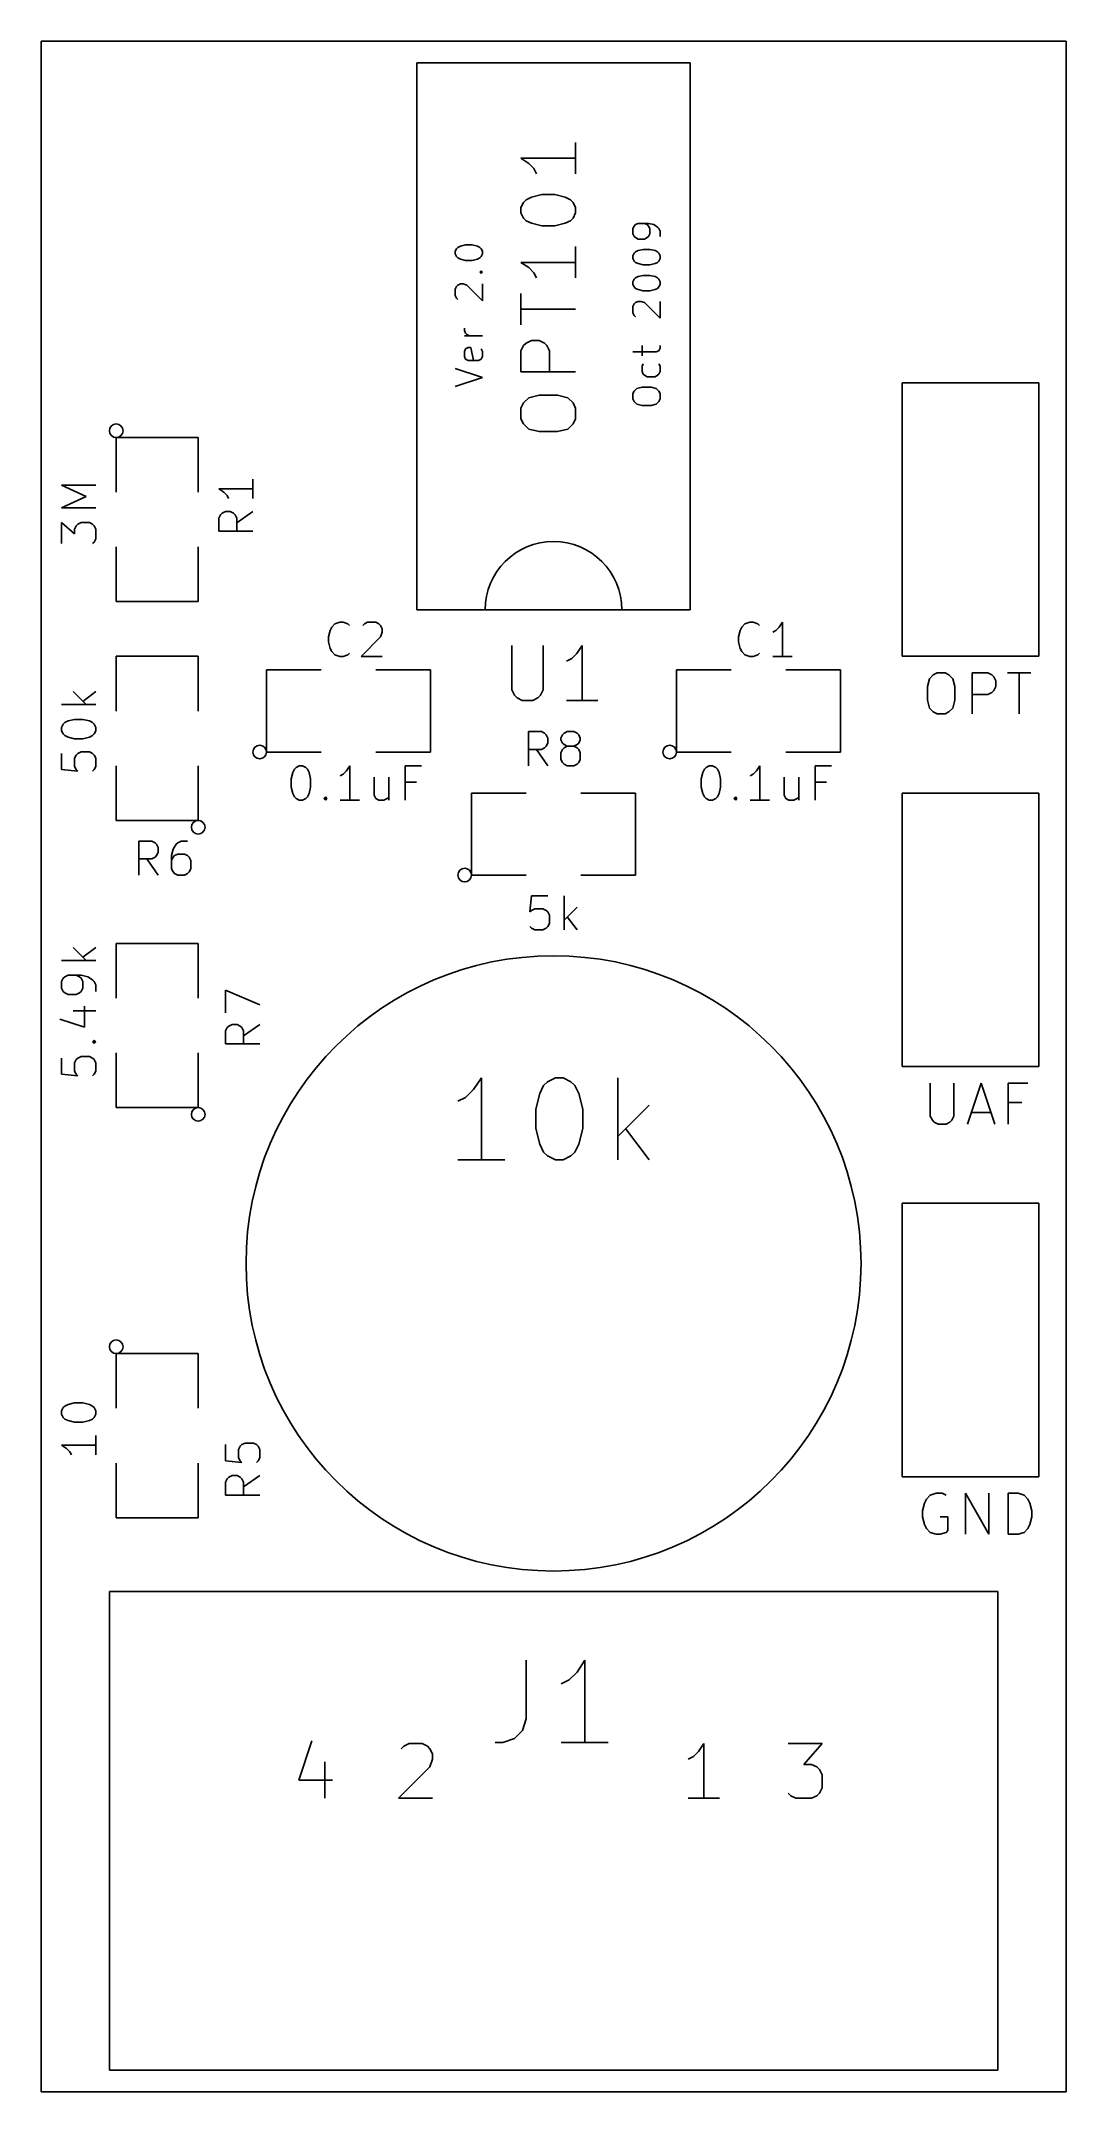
# Model space of a CAD drawing. Header units: inches. Extents: x 0 to 0.75, y 0 to 1.5.
import ezdxf

# ---------------------------------------------------------------- set-up
doc = ezdxf.new("R2010")
doc.units = ezdxf.units.IN
doc.layers.add('BLACK', color=1, linetype='CONTINUOUS')

msp = doc.modelspace()

# ---------------------------------------------------------------- linework, layer by layer
at = {"layer": 'BLACK'}
for p, q in [((0, 1.5), (0, 0)), ((0.75, 1.5), (0, 1.5)), ((0.75, 0), (0.75, 1.5)), ((0.475, 1.484), (0.275, 1.484)), ((0.275, 1.484), (0.275, 1.084)), ((0.475, 1.084), (0.475, 1.484)), ((0.3912, 1.4258), (0.3912, 1.4029)), ((0.3912, 1.4143), (0.3512, 1.4143)), ((0.3512, 1.4143), (0.3569, 1.4105)), ((0.3569, 1.4105), (0.3607, 1.4067)), ((0.3607, 1.4067), (0.3626, 1.4029)), ((0.3512, 1.3782), (0.3531, 1.382)), ((0.3531, 1.382), (0.355, 1.3839)), ((0.355, 1.3839), (0.3588, 1.3858)), ((0.3588, 1.3858), (0.3664, 1.3877)), ((0.3664, 1.3877), (0.376, 1.3877)), ((0.376, 1.3877), (0.3836, 1.3858)), ((0.3836, 1.3858), (0.3874, 1.3839)), ((0.3874, 1.3839), (0.3893, 1.382)), ((0.3893, 1.382), (0.3912, 1.3782)), ((0.3512, 1.3743), (0.3512, 1.3782)), ((0.3531, 1.3705), (0.3512, 1.3743)), ((0.355, 1.3686), (0.3531, 1.3705)), ((0.3588, 1.3667), (0.355, 1.3686)), ((0.3664, 1.3648), (0.3588, 1.3667)), ((0.3836, 1.3667), (0.376, 1.3648)), ((0.3874, 1.3686), (0.3836, 1.3667)), ((0.3893, 1.3705), (0.3874, 1.3686)), ((0.3912, 1.3743), (0.3893, 1.3705)), ((0.3912, 1.3782), (0.3912, 1.3743)), ((0.435, 1.3657), (0.434, 1.3647)), ((0.4369, 1.3666), (0.435, 1.3657)), ((0.4445, 1.3666), (0.4369, 1.3666)), ((0.4436, 1.3657), (0.4417, 1.3666)), ((0.4445, 1.3647), (0.4436, 1.3657)), ((0.4483, 1.3657), (0.4445, 1.3666)), ((0.4512, 1.3638), (0.4483, 1.3657)), ((0.305, 1.349), (0.3069, 1.35)), ((0.3069, 1.35), (0.3107, 1.3509)), ((0.3107, 1.3509), (0.3155, 1.3509)), ((0.3155, 1.3509), (0.3193, 1.35)), ((0.3193, 1.35), (0.3212, 1.349)), ((0.376, 1.3648), (0.3664, 1.3648)), ((0.434, 1.3647), (0.4331, 1.3628)), ((0.4331, 1.3628), (0.4331, 1.359)), ((0.4331, 1.359), (0.434, 1.3571)), ((0.434, 1.3571), (0.435, 1.3562)), ((0.435, 1.3562), (0.4369, 1.3552)), ((0.4369, 1.3552), (0.4417, 1.3552)), ((0.4417, 1.3552), (0.4436, 1.3562)), ((0.4436, 1.3562), (0.4445, 1.3571)), ((0.4455, 1.3628), (0.4445, 1.3647)), ((0.4445, 1.3571), (0.4455, 1.359)), ((0.4455, 1.359), (0.4455, 1.3628)), ((0.4521, 1.3628), (0.4512, 1.3638)), ((0.4531, 1.3609), (0.4521, 1.3628)), ((0.4531, 1.3571), (0.4531, 1.3609)), ((0.3031, 1.3462), (0.304, 1.3481)), ((0.3031, 1.3443), (0.3031, 1.3462)), ((0.304, 1.3424), (0.3031, 1.3443)), ((0.304, 1.3481), (0.305, 1.349)), ((0.305, 1.3414), (0.304, 1.3424)), ((0.3069, 1.3405), (0.305, 1.3414)), ((0.3107, 1.3395), (0.3069, 1.3405)), ((0.3155, 1.3395), (0.3107, 1.3395)), ((0.3193, 1.3405), (0.3155, 1.3395)), ((0.3212, 1.3414), (0.3193, 1.3405)), ((0.3212, 1.349), (0.3221, 1.3481)), ((0.3221, 1.3424), (0.3212, 1.3414)), ((0.3221, 1.3481), (0.3231, 1.3462)), ((0.3231, 1.3443), (0.3221, 1.3424)), ((0.3231, 1.3462), (0.3231, 1.3443)), ((0.3912, 1.3381), (0.3512, 1.3381)), ((0.3512, 1.3381), (0.3569, 1.3343)), ((0.3912, 1.3496), (0.3912, 1.3267)), ((0.4331, 1.3429), (0.434, 1.3448)), ((0.4331, 1.341), (0.4331, 1.3429)), ((0.434, 1.3391), (0.4331, 1.341)), ((0.434, 1.3448), (0.435, 1.3457)), ((0.435, 1.3381), (0.434, 1.3391)), ((0.435, 1.3457), (0.4369, 1.3467)), ((0.4369, 1.3372), (0.435, 1.3381)), ((0.4369, 1.3467), (0.4407, 1.3476)), ((0.4407, 1.3362), (0.4369, 1.3372)), ((0.4407, 1.3476), (0.4455, 1.3476)), ((0.4455, 1.3362), (0.4407, 1.3362)), ((0.4455, 1.3476), (0.4493, 1.3467)), ((0.4493, 1.3372), (0.4455, 1.3362)), ((0.4493, 1.3467), (0.4512, 1.3457)), ((0.4512, 1.3381), (0.4493, 1.3372)), ((0.4512, 1.3457), (0.4521, 1.3448)), ((0.4521, 1.3391), (0.4512, 1.3381)), ((0.4521, 1.3448), (0.4531, 1.3429)), ((0.4531, 1.341), (0.4521, 1.3391)), ((0.4531, 1.3429), (0.4531, 1.341)), ((0.3031, 1.3186), (0.304, 1.3205)), ((0.304, 1.3205), (0.305, 1.3215)), ((0.305, 1.3215), (0.3069, 1.3224)), ((0.3069, 1.3224), (0.3088, 1.3224)), ((0.3088, 1.3224), (0.3117, 1.3215)), ((0.3117, 1.3215), (0.3231, 1.3101)), ((0.3212, 1.331), (0.3221, 1.3319)), ((0.3221, 1.33), (0.3212, 1.331)), ((0.3212, 1.331), (0.3231, 1.331)), ((0.3221, 1.3319), (0.3231, 1.331)), ((0.3231, 1.331), (0.3221, 1.33)), ((0.3231, 1.3101), (0.3231, 1.3224)), ((0.3569, 1.3343), (0.3607, 1.3305)), ((0.3607, 1.3305), (0.3626, 1.3267)), ((0.4331, 1.3239), (0.434, 1.3258)), ((0.4331, 1.322), (0.4331, 1.3239)), ((0.434, 1.3201), (0.4331, 1.322)), ((0.434, 1.3258), (0.435, 1.3267)), ((0.435, 1.3191), (0.434, 1.3201)), ((0.435, 1.3267), (0.4369, 1.3277)), ((0.4369, 1.3277), (0.4407, 1.3286)), ((0.4407, 1.3286), (0.4455, 1.3286)), ((0.4455, 1.3286), (0.4493, 1.3277)), ((0.4493, 1.3277), (0.4512, 1.3267)), ((0.4512, 1.3267), (0.4521, 1.3258)), ((0.4521, 1.3201), (0.4512, 1.3191)), ((0.4521, 1.3258), (0.4531, 1.3239)), ((0.4531, 1.322), (0.4521, 1.3201)), ((0.4531, 1.3239), (0.4531, 1.322)), ((0.3031, 1.3139), (0.3031, 1.3186)), ((0.304, 1.312), (0.3031, 1.3139)), ((0.305, 1.311), (0.304, 1.312)), ((0.3512, 1.2924), (0.3512, 1.3153)), ((0.4331, 1.3058), (0.434, 1.3077)), ((0.4331, 1.3011), (0.4331, 1.3058)), ((0.434, 1.3077), (0.435, 1.3087)), ((0.4369, 1.3182), (0.435, 1.3191)), ((0.435, 1.3087), (0.4369, 1.3096)), ((0.4407, 1.3172), (0.4369, 1.3182)), ((0.4369, 1.3096), (0.4388, 1.3096)), ((0.4388, 1.3096), (0.4417, 1.3087)), ((0.4455, 1.3172), (0.4407, 1.3172)), ((0.4417, 1.3087), (0.4531, 1.2973)), ((0.4493, 1.3182), (0.4455, 1.3172)), ((0.4512, 1.3191), (0.4493, 1.3182)), ((0.4531, 1.2973), (0.4531, 1.3096)), ((0.3098, 1.2882), (0.3098, 1.2901)), ((0.3912, 1.3038), (0.3512, 1.3038)), ((0.434, 1.2992), (0.4331, 1.3011)), ((0.435, 1.2982), (0.434, 1.2992)), ((0.3107, 1.2863), (0.3098, 1.2882)), ((0.3231, 1.2844), (0.3098, 1.2844)), ((0.3117, 1.2853), (0.3107, 1.2863)), ((0.3107, 1.2749), (0.3126, 1.2758)), ((0.3136, 1.2844), (0.3117, 1.2853)), ((0.3126, 1.2758), (0.3145, 1.2758)), ((0.3145, 1.2758), (0.3164, 1.2663)), ((0.3512, 1.2734), (0.3531, 1.2772)), ((0.3531, 1.2772), (0.355, 1.2791)), ((0.355, 1.2791), (0.3588, 1.281)), ((0.3588, 1.281), (0.3645, 1.281)), ((0.3645, 1.281), (0.3683, 1.2791)), ((0.3683, 1.2791), (0.3702, 1.2772)), ((0.3702, 1.2772), (0.3721, 1.2734)), ((0.4398, 1.2697), (0.4398, 1.2773)), ((0.4521, 1.2735), (0.4531, 1.2754)), ((0.4531, 1.2754), (0.4531, 1.2773)), ((0.3231, 1.254), (0.3031, 1.2606)), ((0.3098, 1.273), (0.3107, 1.2749)), ((0.3098, 1.2692), (0.3098, 1.273)), ((0.3107, 1.2673), (0.3098, 1.2692)), ((0.3126, 1.2663), (0.3107, 1.2673)), ((0.3202, 1.2663), (0.3126, 1.2663)), ((0.3221, 1.2673), (0.3202, 1.2663)), ((0.3221, 1.2749), (0.3231, 1.273)), ((0.3231, 1.2692), (0.3221, 1.2673)), ((0.3231, 1.273), (0.3231, 1.2692)), ((0.3512, 1.2581), (0.3512, 1.2734)), ((0.3721, 1.2734), (0.3721, 1.2581)), ((0.4331, 1.2726), (0.4502, 1.2726)), ((0.4398, 1.2621), (0.4407, 1.264)), ((0.4398, 1.2583), (0.4398, 1.2621)), ((0.4502, 1.2726), (0.4521, 1.2735)), ((0.4521, 1.264), (0.4531, 1.2621)), ((0.4531, 1.2621), (0.4531, 1.2583)), ((0.3031, 1.2473), (0.3231, 1.254)), ((0.3912, 1.2581), (0.3512, 1.2581)), ((0.434, 1.244), (0.436, 1.2459)), ((0.436, 1.2459), (0.4398, 1.2468)), ((0.4407, 1.2564), (0.4398, 1.2583)), ((0.4398, 1.2468), (0.4464, 1.2468)), ((0.4417, 1.2555), (0.4407, 1.2564)), ((0.4436, 1.2545), (0.4417, 1.2555)), ((0.4493, 1.2545), (0.4436, 1.2545)), ((0.4464, 1.2468), (0.4502, 1.2459)), ((0.4512, 1.2555), (0.4493, 1.2545)), ((0.4502, 1.2459), (0.4521, 1.244)), ((0.4521, 1.2564), (0.4512, 1.2555)), ((0.4531, 1.2583), (0.4521, 1.2564)), ((0.63, 1.05), (0.63, 1.25)), ((0.63, 1.25), (0.73, 1.25)), ((0.73, 1.25), (0.73, 1.05)), ((0.3512, 1.2315), (0.3531, 1.2353)), ((0.3512, 1.2238), (0.3512, 1.2315)), ((0.3531, 1.2353), (0.3569, 1.2391)), ((0.3569, 1.2391), (0.3645, 1.241)), ((0.3645, 1.241), (0.3779, 1.241)), ((0.3779, 1.241), (0.3855, 1.2391)), ((0.3855, 1.2391), (0.3893, 1.2353)), ((0.3893, 1.2353), (0.3912, 1.2315)), ((0.3912, 1.2315), (0.3912, 1.2238)), ((0.4331, 1.2421), (0.434, 1.244)), ((0.4331, 1.2383), (0.4331, 1.2421)), ((0.434, 1.2364), (0.4331, 1.2383)), ((0.436, 1.2345), (0.434, 1.2364)), ((0.4398, 1.2335), (0.436, 1.2345)), ((0.4464, 1.2335), (0.4398, 1.2335)), ((0.4502, 1.2345), (0.4464, 1.2335)), ((0.4521, 1.2364), (0.4502, 1.2345)), ((0.4521, 1.244), (0.4531, 1.2421)), ((0.4531, 1.2383), (0.4521, 1.2364)), ((0.4531, 1.2421), (0.4531, 1.2383)), ((0.3531, 1.22), (0.3512, 1.2238)), ((0.3569, 1.2162), (0.3531, 1.22)), ((0.3645, 1.2143), (0.3569, 1.2162)), ((0.3855, 1.2162), (0.3779, 1.2143)), ((0.3893, 1.22), (0.3855, 1.2162)), ((0.3912, 1.2238), (0.3893, 1.22)), ((0.055, 1.17), (0.055, 1.21)), ((0.055, 1.21), (0.115, 1.21)), ((0.115, 1.21), (0.115, 1.17)), ((0.3779, 1.2143), (0.3645, 1.2143)), ((0.033, 1.1669), (0.0151, 1.1752)), ((0.0151, 1.1752), (0.0401, 1.1752)), ((0.1551, 1.1725), (0.1301, 1.1725)), ((0.1301, 1.1725), (0.1337, 1.1701)), ((0.1337, 1.1701), (0.1361, 1.1677)), ((0.1551, 1.1796), (0.1551, 1.1654)), ((0.0151, 1.1586), (0.033, 1.1669)), ((0.0401, 1.1586), (0.0151, 1.1586)), ((0.1325, 1.1546), (0.1349, 1.1558)), ((0.1349, 1.1558), (0.1385, 1.1558)), ((0.1361, 1.1677), (0.1373, 1.1654)), ((0.1385, 1.1558), (0.1408, 1.1546)), ((0.1551, 1.1558), (0.1432, 1.1475)), ((0.0151, 1.1324), (0.0151, 1.1478)), ((0.0151, 1.1478), (0.0246, 1.1395)), ((0.0246, 1.1431), (0.0258, 1.1455)), ((0.0246, 1.1395), (0.0246, 1.1431)), ((0.0258, 1.1455), (0.027, 1.1467)), ((0.027, 1.1467), (0.0294, 1.1478)), ((0.0294, 1.1478), (0.0354, 1.1478)), ((0.0354, 1.1478), (0.0377, 1.1467)), ((0.0377, 1.1467), (0.0389, 1.1455)), ((0.0389, 1.1455), (0.0401, 1.1431)), ((0.0401, 1.1431), (0.0401, 1.1359)), ((0.1301, 1.1511), (0.1313, 1.1535)), ((0.1301, 1.1416), (0.1301, 1.1511)), ((0.1551, 1.1416), (0.1301, 1.1416)), ((0.1313, 1.1535), (0.1325, 1.1546)), ((0.1408, 1.1546), (0.142, 1.1535)), ((0.142, 1.1535), (0.1432, 1.1511)), ((0.1432, 1.1511), (0.1432, 1.1416)), ((0.0389, 1.1336), (0.0377, 1.1324)), ((0.0401, 1.1359), (0.0389, 1.1336)), ((0.055, 1.09), (0.055, 1.13)), ((0.115, 1.13), (0.115, 1.09)), ((0.115, 1.09), (0.055, 1.09)), ((0.275, 1.084), (0.475, 1.084)), ((0.2104, 1.0642), (0.2116, 1.0689)), ((0.2116, 1.0689), (0.2127, 1.0713)), ((0.2127, 1.0713), (0.2151, 1.0737)), ((0.2151, 1.0737), (0.2187, 1.0749)), ((0.2187, 1.0749), (0.2211, 1.0749)), ((0.2211, 1.0749), (0.2246, 1.0737)), ((0.2246, 1.0737), (0.2258, 1.0725)), ((0.2354, 1.0725), (0.2366, 1.0737)), ((0.2366, 1.0737), (0.2389, 1.0749)), ((0.2389, 1.0749), (0.2449, 1.0749)), ((0.2449, 1.0749), (0.2473, 1.0737)), ((0.2473, 1.0737), (0.2485, 1.0725)), ((0.2485, 1.0725), (0.2496, 1.0701)), ((0.2496, 1.0677), (0.2485, 1.0642)), ((0.2496, 1.0701), (0.2496, 1.0677)), ((0.5104, 1.0642), (0.5116, 1.0689)), ((0.5116, 1.0689), (0.5127, 1.0713)), ((0.5127, 1.0713), (0.5151, 1.0737)), ((0.5151, 1.0737), (0.5187, 1.0749)), ((0.5187, 1.0749), (0.5211, 1.0749)), ((0.5211, 1.0749), (0.5246, 1.0737)), ((0.5246, 1.0737), (0.5258, 1.0725)), ((0.5377, 1.0689), (0.5354, 1.0677)), ((0.5401, 1.0713), (0.5377, 1.0689)), ((0.5425, 1.0749), (0.5401, 1.0713)), ((0.5425, 1.0499), (0.5425, 1.0749)), ((0.055, 1.01), (0.055, 1.05)), ((0.055, 1.05), (0.115, 1.05)), ((0.115, 1.05), (0.115, 1.01)), ((0.2104, 1.0606), (0.2104, 1.0642)), ((0.2116, 1.0558), (0.2104, 1.0606)), ((0.2127, 1.0535), (0.2116, 1.0558)), ((0.2151, 1.0511), (0.2127, 1.0535)), ((0.2187, 1.0499), (0.2151, 1.0511)), ((0.2246, 1.0511), (0.2211, 1.0499)), ((0.2258, 1.0523), (0.2246, 1.0511)), ((0.2485, 1.0642), (0.2342, 1.0499)), ((0.3445, 1.0578), (0.3445, 1.0254)), ((0.3674, 1.0254), (0.3674, 1.0578)), ((0.3921, 1.0521), (0.3883, 1.0483)), ((0.3959, 1.0578), (0.3921, 1.0521)), ((0.3959, 1.0178), (0.3959, 1.0578)), ((0.5104, 1.0606), (0.5104, 1.0642)), ((0.5116, 1.0558), (0.5104, 1.0606)), ((0.5127, 1.0535), (0.5116, 1.0558)), ((0.5151, 1.0511), (0.5127, 1.0535)), ((0.5187, 1.0499), (0.5151, 1.0511)), ((0.5246, 1.0511), (0.5211, 1.0499)), ((0.5258, 1.0523), (0.5246, 1.0511)), ((0.73, 1.05), (0.63, 1.05)), ((0.165, 0.98), (0.165, 1.04)), ((0.165, 1.04), (0.205, 1.04)), ((0.2211, 1.0499), (0.2187, 1.0499)), ((0.2342, 1.0499), (0.2496, 1.0499)), ((0.245, 1.04), (0.285, 1.04)), ((0.285, 1.04), (0.285, 0.98)), ((0.3883, 1.0483), (0.3845, 1.0464)), ((0.465, 0.98), (0.465, 1.04)), ((0.465, 1.04), (0.505, 1.04)), ((0.5211, 1.0499), (0.5187, 1.0499)), ((0.5496, 1.0499), (0.5354, 1.0499)), ((0.545, 1.04), (0.585, 1.04)), ((0.585, 1.04), (0.585, 0.98)), ((0.65, 1.0336), (0.6529, 1.0364)), ((0.6529, 1.0364), (0.6558, 1.0379)), ((0.6558, 1.0379), (0.6615, 1.0379)), ((0.6615, 1.0379), (0.6643, 1.0364)), ((0.6643, 1.0364), (0.6672, 1.0336)), ((0.6814, 1.0079), (0.6814, 1.0379)), ((0.6814, 1.0379), (0.6929, 1.0379)), ((0.6929, 1.0379), (0.6957, 1.0364)), ((0.6957, 1.0364), (0.6972, 1.035)), ((0.6972, 1.035), (0.6986, 1.0321)), ((0.7072, 1.0379), (0.7243, 1.0379)), ((0.7157, 1.0079), (0.7157, 1.0379)), ((0.0235, 1.0242), (0.033, 1.0147)), ((0.0306, 1.017), (0.0401, 1.0242)), ((0.3445, 1.0254), (0.3464, 1.0216)), ((0.3464, 1.0216), (0.3483, 1.0197)), ((0.3636, 1.0197), (0.3655, 1.0216)), ((0.3655, 1.0216), (0.3674, 1.0254)), ((0.6486, 1.0279), (0.65, 1.0336)), ((0.6486, 1.0179), (0.6486, 1.0279)), ((0.6672, 1.0336), (0.6686, 1.0279)), ((0.6686, 1.0279), (0.6686, 1.0179)), ((0.6929, 1.0221), (0.6814, 1.0221)), ((0.6957, 1.0236), (0.6929, 1.0221)), ((0.6972, 1.025), (0.6957, 1.0236)), ((0.6986, 1.0279), (0.6972, 1.025)), ((0.6986, 1.0321), (0.6986, 1.0279)), ((0.0401, 1.0147), (0.0151, 1.0147)), ((0.3483, 1.0197), (0.3521, 1.0178)), ((0.3521, 1.0178), (0.3598, 1.0178)), ((0.3598, 1.0178), (0.3636, 1.0197)), ((0.4074, 1.0178), (0.3845, 1.0178)), ((0.65, 1.0121), (0.6486, 1.0179)), ((0.6529, 1.0093), (0.65, 1.0121)), ((0.6558, 1.0079), (0.6529, 1.0093)), ((0.6615, 1.0079), (0.6558, 1.0079)), ((0.6643, 1.0093), (0.6615, 1.0079)), ((0.6672, 1.0121), (0.6643, 1.0093)), ((0.6686, 1.0179), (0.6672, 1.0121)), ((0.0151, 0.998), (0.0163, 1.0004)), ((0.0151, 0.9956), (0.0151, 0.998)), ((0.0163, 0.9932), (0.0151, 0.9956)), ((0.0163, 1.0004), (0.0175, 1.0016)), ((0.0175, 0.992), (0.0163, 0.9932)), ((0.0175, 1.0016), (0.0199, 1.0028)), ((0.0199, 0.9909), (0.0175, 0.992)), ((0.0199, 1.0028), (0.0246, 1.0039)), ((0.0246, 0.9897), (0.0199, 0.9909)), ((0.0246, 1.0039), (0.0306, 1.0039)), ((0.0306, 1.0039), (0.0354, 1.0028)), ((0.0354, 0.9909), (0.0306, 0.9897)), ((0.0354, 1.0028), (0.0377, 1.0016)), ((0.0377, 0.992), (0.0354, 0.9909)), ((0.0377, 1.0016), (0.0389, 1.0004)), ((0.0389, 0.9932), (0.0377, 0.992)), ((0.0389, 1.0004), (0.0401, 0.998)), ((0.0401, 0.9956), (0.0389, 0.9932)), ((0.0401, 0.998), (0.0401, 0.9956)), ((0.3566, 0.9699), (0.3566, 0.9949)), ((0.3566, 0.9949), (0.3661, 0.9949)), ((0.3661, 0.9949), (0.3685, 0.9937)), ((0.3685, 0.9937), (0.3696, 0.9925)), ((0.3696, 0.9925), (0.3708, 0.9901)), ((0.3708, 0.9901), (0.3708, 0.9865)), ((0.3804, 0.9901), (0.3816, 0.9925)), ((0.3804, 0.9889), (0.3804, 0.9901)), ((0.3816, 0.9925), (0.3827, 0.9937)), ((0.3827, 0.9937), (0.3851, 0.9949)), ((0.3851, 0.9949), (0.3899, 0.9949)), ((0.3899, 0.9949), (0.3923, 0.9937)), ((0.3923, 0.9937), (0.3935, 0.9925)), ((0.3935, 0.9925), (0.3946, 0.9901)), ((0.3946, 0.9901), (0.3946, 0.9889)), ((0.0151, 0.979), (0.0151, 0.9671)), ((0.0306, 0.9897), (0.0246, 0.9897)), ((0.0246, 0.9754), (0.0258, 0.9778)), ((0.0246, 0.9694), (0.0246, 0.9754)), ((0.0258, 0.9778), (0.027, 0.979)), ((0.027, 0.979), (0.0294, 0.9801)), ((0.0294, 0.9801), (0.0354, 0.9801)), ((0.0354, 0.9801), (0.0377, 0.979)), ((0.0377, 0.979), (0.0389, 0.9778)), ((0.0389, 0.9778), (0.0401, 0.9754)), ((0.0401, 0.9754), (0.0401, 0.9694)), ((0.205, 0.98), (0.165, 0.98)), ((0.285, 0.98), (0.245, 0.98)), ((0.3661, 0.9818), (0.3566, 0.9818)), ((0.3708, 0.9699), (0.3625, 0.9818)), ((0.3685, 0.983), (0.3661, 0.9818)), ((0.3696, 0.9842), (0.3685, 0.983)), ((0.3708, 0.9865), (0.3696, 0.9842)), ((0.3816, 0.9865), (0.3804, 0.9889)), ((0.3816, 0.9818), (0.3804, 0.9794)), ((0.3804, 0.9794), (0.3804, 0.9746)), ((0.3827, 0.9854), (0.3816, 0.9865)), ((0.3827, 0.983), (0.3816, 0.9818)), ((0.3851, 0.9842), (0.3827, 0.9854)), ((0.3851, 0.9842), (0.3827, 0.983)), ((0.3899, 0.9842), (0.3851, 0.9842)), ((0.3923, 0.9854), (0.3899, 0.9842)), ((0.3923, 0.983), (0.3899, 0.9842)), ((0.3935, 0.9865), (0.3923, 0.9854)), ((0.3935, 0.9818), (0.3923, 0.983)), ((0.3946, 0.9889), (0.3935, 0.9865)), ((0.3946, 0.9794), (0.3935, 0.9818)), ((0.3946, 0.9746), (0.3946, 0.9794)), ((0.505, 0.98), (0.465, 0.98)), ((0.585, 0.98), (0.545, 0.98)), ((0.0151, 0.9671), (0.027, 0.9659)), ((0.0258, 0.9671), (0.0246, 0.9694)), ((0.027, 0.9659), (0.0258, 0.9671)), ((0.0389, 0.9671), (0.0377, 0.9659)), ((0.0401, 0.9694), (0.0389, 0.9671)), ((0.055, 0.93), (0.055, 0.97)), ((0.115, 0.97), (0.115, 0.93)), ((0.1831, 0.9604), (0.1843, 0.9651)), ((0.1831, 0.9544), (0.1831, 0.9604)), ((0.1843, 0.9651), (0.1854, 0.9675)), ((0.1854, 0.9675), (0.1866, 0.9687)), ((0.1866, 0.9687), (0.189, 0.9699)), ((0.189, 0.9699), (0.1914, 0.9699)), ((0.1914, 0.9699), (0.1938, 0.9687)), ((0.1938, 0.9687), (0.195, 0.9675)), ((0.195, 0.9675), (0.1962, 0.9651)), ((0.1962, 0.9651), (0.1973, 0.9604)), ((0.1973, 0.9604), (0.1973, 0.9544)), ((0.2211, 0.9639), (0.2188, 0.9627)), ((0.2235, 0.9663), (0.2211, 0.9639)), ((0.2259, 0.9699), (0.2235, 0.9663)), ((0.2259, 0.9449), (0.2259, 0.9699)), ((0.2438, 0.9615), (0.2438, 0.9485)), ((0.2545, 0.9615), (0.2545, 0.9449)), ((0.2664, 0.9449), (0.2664, 0.9699)), ((0.2664, 0.9699), (0.2783, 0.9699)), ((0.3804, 0.9746), (0.3816, 0.9723)), ((0.3816, 0.9723), (0.3827, 0.9711)), ((0.3827, 0.9711), (0.3851, 0.9699)), ((0.3851, 0.9699), (0.3899, 0.9699)), ((0.3899, 0.9699), (0.3923, 0.9711)), ((0.3923, 0.9711), (0.3935, 0.9723)), ((0.3935, 0.9723), (0.3946, 0.9746)), ((0.4831, 0.9604), (0.4843, 0.9651)), ((0.4831, 0.9544), (0.4831, 0.9604)), ((0.4843, 0.9651), (0.4854, 0.9675)), ((0.4854, 0.9675), (0.4866, 0.9687)), ((0.4866, 0.9687), (0.489, 0.9699)), ((0.489, 0.9699), (0.4914, 0.9699)), ((0.4914, 0.9699), (0.4938, 0.9687)), ((0.4938, 0.9687), (0.495, 0.9675)), ((0.495, 0.9675), (0.4962, 0.9651)), ((0.4962, 0.9651), (0.4973, 0.9604)), ((0.4973, 0.9604), (0.4973, 0.9544)), ((0.5211, 0.9639), (0.5188, 0.9627)), ((0.5235, 0.9663), (0.5211, 0.9639)), ((0.5259, 0.9699), (0.5235, 0.9663)), ((0.5259, 0.9449), (0.5259, 0.9699)), ((0.5438, 0.9615), (0.5438, 0.9485)), ((0.5545, 0.9615), (0.5545, 0.9449)), ((0.5664, 0.9449), (0.5664, 0.9699)), ((0.5664, 0.9699), (0.5783, 0.9699)), ((0.1843, 0.9496), (0.1831, 0.9544)), ((0.1854, 0.9473), (0.1843, 0.9496)), ((0.1866, 0.9461), (0.1854, 0.9473)), ((0.189, 0.9449), (0.1866, 0.9461)), ((0.1938, 0.9461), (0.1914, 0.9449)), ((0.195, 0.9473), (0.1938, 0.9461)), ((0.1962, 0.9496), (0.195, 0.9473)), ((0.1973, 0.9544), (0.1962, 0.9496)), ((0.2069, 0.9461), (0.2081, 0.9473)), ((0.2081, 0.9449), (0.2069, 0.9461)), ((0.2081, 0.9473), (0.2092, 0.9461)), ((0.2081, 0.9473), (0.2081, 0.9449)), ((0.2092, 0.9461), (0.2081, 0.9449)), ((0.2438, 0.9485), (0.2449, 0.9461)), ((0.2449, 0.9461), (0.2473, 0.9449)), ((0.2509, 0.9449), (0.2533, 0.9461)), ((0.2533, 0.9461), (0.2545, 0.9473)), ((0.2747, 0.958), (0.2664, 0.958)), ((0.315, 0.89), (0.315, 0.95)), ((0.315, 0.95), (0.355, 0.95)), ((0.395, 0.95), (0.435, 0.95)), ((0.435, 0.95), (0.435, 0.89)), ((0.4843, 0.9496), (0.4831, 0.9544)), ((0.4854, 0.9473), (0.4843, 0.9496)), ((0.4866, 0.9461), (0.4854, 0.9473)), ((0.489, 0.9449), (0.4866, 0.9461)), ((0.4938, 0.9461), (0.4914, 0.9449)), ((0.495, 0.9473), (0.4938, 0.9461)), ((0.4962, 0.9496), (0.495, 0.9473)), ((0.4973, 0.9544), (0.4962, 0.9496)), ((0.5069, 0.9461), (0.5081, 0.9473)), ((0.5081, 0.9449), (0.5069, 0.9461)), ((0.5081, 0.9473), (0.5092, 0.9461)), ((0.5081, 0.9473), (0.5081, 0.9449)), ((0.5092, 0.9461), (0.5081, 0.9449)), ((0.5438, 0.9485), (0.5449, 0.9461)), ((0.5449, 0.9461), (0.5473, 0.9449)), ((0.5509, 0.9449), (0.5533, 0.9461)), ((0.5533, 0.9461), (0.5545, 0.9473)), ((0.5747, 0.958), (0.5664, 0.958)), ((0.63, 0.75), (0.63, 0.95)), ((0.63, 0.95), (0.73, 0.95)), ((0.73, 0.95), (0.73, 0.75)), ((0.115, 0.93), (0.055, 0.93)), ((0.1914, 0.9449), (0.189, 0.9449)), ((0.233, 0.9449), (0.2188, 0.9449)), ((0.2473, 0.9449), (0.2509, 0.9449)), ((0.4914, 0.9449), (0.489, 0.9449)), ((0.533, 0.9449), (0.5188, 0.9449)), ((0.5473, 0.9449), (0.5509, 0.9449)), ((0.0716, 0.8899), (0.0716, 0.9149)), ((0.0716, 0.9149), (0.0811, 0.9149)), ((0.0811, 0.9018), (0.0716, 0.9018)), ((0.0858, 0.8899), (0.0775, 0.9018)), ((0.0811, 0.9149), (0.0835, 0.9137)), ((0.0835, 0.903), (0.0811, 0.9018)), ((0.0835, 0.9137), (0.0846, 0.9125)), ((0.0846, 0.9042), (0.0835, 0.903)), ((0.0846, 0.9125), (0.0858, 0.9101)), ((0.0858, 0.9065), (0.0846, 0.9042)), ((0.0858, 0.9101), (0.0858, 0.9065)), ((0.0966, 0.9089), (0.0954, 0.9042)), ((0.0954, 0.9042), (0.0954, 0.8946)), ((0.0966, 0.903), (0.0954, 0.9006)), ((0.0989, 0.9125), (0.0966, 0.9089)), ((0.0977, 0.9042), (0.0966, 0.903)), ((0.1001, 0.9054), (0.0977, 0.9042)), ((0.1001, 0.9137), (0.0989, 0.9125)), ((0.1025, 0.9149), (0.1001, 0.9137)), ((0.1049, 0.9054), (0.1001, 0.9054)), ((0.1073, 0.9149), (0.1025, 0.9149)), ((0.1073, 0.9042), (0.1049, 0.9054)), ((0.1085, 0.903), (0.1073, 0.9042)), ((0.1096, 0.9006), (0.1085, 0.903)), ((0.1096, 0.8946), (0.1096, 0.9006)), ((0.0954, 0.8946), (0.0966, 0.8923)), ((0.0966, 0.8923), (0.0977, 0.8911)), ((0.0977, 0.8911), (0.1001, 0.8899)), ((0.1001, 0.8899), (0.1049, 0.8899)), ((0.1049, 0.8899), (0.1073, 0.8911)), ((0.1073, 0.8911), (0.1085, 0.8923)), ((0.1085, 0.8923), (0.1096, 0.8946)), ((0.355, 0.89), (0.315, 0.89)), ((0.435, 0.89), (0.395, 0.89)), ((0.359, 0.8749), (0.3578, 0.863)), ((0.3709, 0.8749), (0.359, 0.8749)), ((0.3828, 0.8499), (0.3828, 0.8749)), ((0.3578, 0.863), (0.359, 0.8642)), ((0.359, 0.8642), (0.3613, 0.8654)), ((0.3613, 0.8654), (0.3673, 0.8654)), ((0.3673, 0.8654), (0.3697, 0.8642)), ((0.3697, 0.8642), (0.3709, 0.863)), ((0.3709, 0.863), (0.372, 0.8606)), ((0.372, 0.8606), (0.372, 0.8546)), ((0.3923, 0.8665), (0.3828, 0.857)), ((0.3851, 0.8594), (0.3923, 0.8499)), ((0.055, 0.8), (0.055, 0.84)), ((0.055, 0.84), (0.115, 0.84)), ((0.115, 0.84), (0.115, 0.8)), ((0.359, 0.8511), (0.3578, 0.8523)), ((0.3613, 0.8499), (0.359, 0.8511)), ((0.3673, 0.8499), (0.3613, 0.8499)), ((0.3697, 0.8511), (0.3673, 0.8499)), ((0.3709, 0.8523), (0.3697, 0.8511)), ((0.372, 0.8546), (0.3709, 0.8523)), ((0.0401, 0.8276), (0.0151, 0.8276)), ((0.0235, 0.8371), (0.033, 0.8276)), ((0.0306, 0.8299), (0.0401, 0.8371)), ((0.0163, 0.8145), (0.0151, 0.8121)), ((0.0151, 0.8121), (0.0151, 0.8073)), ((0.0175, 0.8157), (0.0163, 0.8145)), ((0.0199, 0.8168), (0.0175, 0.8157)), ((0.0294, 0.8168), (0.0199, 0.8168)), ((0.0282, 0.8157), (0.0258, 0.8168)), ((0.0294, 0.8145), (0.0282, 0.8157)), ((0.0342, 0.8157), (0.0294, 0.8168)), ((0.0306, 0.8121), (0.0294, 0.8145)), ((0.0306, 0.8073), (0.0306, 0.8121)), ((0.0377, 0.8133), (0.0342, 0.8157)), ((0.0389, 0.8121), (0.0377, 0.8133)), ((0.0401, 0.8097), (0.0389, 0.8121)), ((0.0151, 0.8073), (0.0163, 0.8049)), ((0.0163, 0.8049), (0.0175, 0.8038)), ((0.0175, 0.8038), (0.0199, 0.8026)), ((0.0199, 0.8026), (0.0258, 0.8026)), ((0.0258, 0.8026), (0.0282, 0.8038)), ((0.0282, 0.8038), (0.0294, 0.8049)), ((0.0294, 0.8049), (0.0306, 0.8073)), ((0.0401, 0.8049), (0.0401, 0.8097)), ((0.1351, 0.7892), (0.1351, 0.8058)), ((0.1351, 0.8058), (0.1601, 0.7951)), ((0.0139, 0.7847), (0.0318, 0.7788)), ((0.0235, 0.7907), (0.0401, 0.7907)), ((0.0318, 0.7788), (0.0318, 0.7942)), ((0.1375, 0.7796), (0.1399, 0.7808)), ((0.1399, 0.7808), (0.1435, 0.7808)), ((0.1435, 0.7808), (0.1458, 0.7796)), ((0.1601, 0.7808), (0.1482, 0.7725)), ((0.0377, 0.7681), (0.0389, 0.7692)), ((0.0389, 0.7669), (0.0377, 0.7681)), ((0.0377, 0.7681), (0.0401, 0.7681)), ((0.0389, 0.7692), (0.0401, 0.7681)), ((0.0401, 0.7681), (0.0389, 0.7669)), ((0.1351, 0.7761), (0.1363, 0.7785)), ((0.1351, 0.7666), (0.1351, 0.7761)), ((0.1601, 0.7666), (0.1351, 0.7666)), ((0.1363, 0.7785), (0.1375, 0.7796)), ((0.1458, 0.7796), (0.147, 0.7785)), ((0.147, 0.7785), (0.1482, 0.7761)), ((0.1482, 0.7761), (0.1482, 0.7666)), ((0.0151, 0.7562), (0.0151, 0.7443)), ((0.0246, 0.7526), (0.0258, 0.755)), ((0.0246, 0.7466), (0.0246, 0.7526)), ((0.0258, 0.755), (0.027, 0.7562)), ((0.027, 0.7562), (0.0294, 0.7573)), ((0.0294, 0.7573), (0.0354, 0.7573)), ((0.0354, 0.7573), (0.0377, 0.7562)), ((0.0377, 0.7562), (0.0389, 0.755)), ((0.0389, 0.755), (0.0401, 0.7526)), ((0.0401, 0.7526), (0.0401, 0.7466)), ((0.055, 0.72), (0.055, 0.76)), ((0.115, 0.76), (0.115, 0.72)), ((0.73, 0.75), (0.63, 0.75)), ((0.0151, 0.7443), (0.027, 0.7431)), ((0.0258, 0.7443), (0.0246, 0.7466)), ((0.027, 0.7431), (0.0258, 0.7443)), ((0.0389, 0.7443), (0.0377, 0.7431)), ((0.0401, 0.7466), (0.0389, 0.7443)), ((0.3222, 0.7417), (0.3165, 0.7331)), ((0.3222, 0.6817), (0.3222, 0.7417)), ((0.365, 0.7303), (0.3678, 0.736)), ((0.3678, 0.736), (0.3707, 0.7389)), ((0.3707, 0.7389), (0.3764, 0.7417)), ((0.3764, 0.7417), (0.3821, 0.7417)), ((0.3821, 0.7417), (0.3878, 0.7389)), ((0.3878, 0.7389), (0.3907, 0.736)), ((0.3907, 0.736), (0.3936, 0.7303)), ((0.4221, 0.6817), (0.4221, 0.7417)), ((0.6507, 0.7379), (0.6507, 0.7136)), ((0.6679, 0.7136), (0.6679, 0.7379)), ((0.6779, 0.7079), (0.6879, 0.7379)), ((0.6879, 0.7379), (0.6979, 0.7079)), ((0.7078, 0.7079), (0.7078, 0.7379)), ((0.7078, 0.7379), (0.7221, 0.7379)), ((0.115, 0.72), (0.055, 0.72)), ((0.3107, 0.7274), (0.305, 0.7246)), ((0.3165, 0.7331), (0.3107, 0.7274)), ((0.3621, 0.7189), (0.365, 0.7303)), ((0.3936, 0.7303), (0.3964, 0.7189)), ((0.4449, 0.7217), (0.4221, 0.6989)), ((0.7178, 0.7236), (0.7078, 0.7236)), ((0.3621, 0.7046), (0.3621, 0.7189)), ((0.3964, 0.7189), (0.3964, 0.7046)), ((0.6507, 0.7136), (0.6522, 0.7107)), ((0.6522, 0.7107), (0.6536, 0.7093)), ((0.6536, 0.7093), (0.6565, 0.7079)), ((0.6565, 0.7079), (0.6622, 0.7079)), ((0.6622, 0.7079), (0.665, 0.7093)), ((0.665, 0.7093), (0.6665, 0.7107)), ((0.6665, 0.7107), (0.6679, 0.7136)), ((0.6807, 0.7164), (0.695, 0.7164)), ((0.365, 0.6931), (0.3621, 0.7046)), ((0.3678, 0.6874), (0.365, 0.6931)), ((0.3936, 0.6931), (0.3907, 0.6874)), ((0.3964, 0.7046), (0.3936, 0.6931)), ((0.4278, 0.7046), (0.4449, 0.6817)), ((0.3393, 0.6817), (0.305, 0.6817)), ((0.3707, 0.6846), (0.3678, 0.6874)), ((0.3764, 0.6817), (0.3707, 0.6846)), ((0.3821, 0.6817), (0.3764, 0.6817)), ((0.3878, 0.6846), (0.3821, 0.6817)), ((0.3907, 0.6874), (0.3878, 0.6846)), ((0.63, 0.45), (0.63, 0.65)), ((0.63, 0.65), (0.73, 0.65)), ((0.73, 0.65), (0.73, 0.45)), ((0.055, 0.5), (0.055, 0.54)), ((0.055, 0.54), (0.115, 0.54)), ((0.115, 0.54), (0.115, 0.5)), ((0.0151, 0.4981), (0.0163, 0.5005)), ((0.0151, 0.4957), (0.0151, 0.4981)), ((0.0163, 0.4933), (0.0151, 0.4957)), ((0.0163, 0.5005), (0.0175, 0.5017)), ((0.0175, 0.5017), (0.0199, 0.5029)), ((0.0199, 0.5029), (0.0246, 0.504)), ((0.0246, 0.504), (0.0306, 0.504)), ((0.0306, 0.504), (0.0354, 0.5029)), ((0.0354, 0.5029), (0.0377, 0.5017)), ((0.0377, 0.5017), (0.0389, 0.5005)), ((0.0389, 0.5005), (0.0401, 0.4981)), ((0.0401, 0.4957), (0.0389, 0.4933)), ((0.0401, 0.4981), (0.0401, 0.4957)), ((0.0175, 0.4921), (0.0163, 0.4933)), ((0.0199, 0.491), (0.0175, 0.4921)), ((0.0246, 0.4898), (0.0199, 0.491)), ((0.0306, 0.4898), (0.0246, 0.4898)), ((0.0354, 0.491), (0.0306, 0.4898)), ((0.0377, 0.4921), (0.0354, 0.491)), ((0.0389, 0.4933), (0.0377, 0.4921)), ((0.0401, 0.4802), (0.0401, 0.466)), ((0.0401, 0.4731), (0.0151, 0.4731)), ((0.0151, 0.4731), (0.0187, 0.4707)), ((0.0187, 0.4707), (0.0211, 0.4683)), ((0.0211, 0.4683), (0.0223, 0.466)), ((0.1351, 0.4735), (0.1351, 0.4616)), ((0.1446, 0.4699), (0.1458, 0.4723)), ((0.1446, 0.4639), (0.1446, 0.4699)), ((0.1458, 0.4723), (0.147, 0.4735)), ((0.147, 0.4735), (0.1494, 0.4746)), ((0.1494, 0.4746), (0.1554, 0.4746)), ((0.1554, 0.4746), (0.1577, 0.4735)), ((0.1577, 0.4735), (0.1589, 0.4723)), ((0.1589, 0.4723), (0.1601, 0.4699)), ((0.1601, 0.4699), (0.1601, 0.4639)), ((0.055, 0.42), (0.055, 0.46)), ((0.115, 0.46), (0.115, 0.42)), ((0.1351, 0.4616), (0.147, 0.4604)), ((0.1375, 0.4496), (0.1399, 0.4508)), ((0.1399, 0.4508), (0.1435, 0.4508)), ((0.1435, 0.4508), (0.1458, 0.4496)), ((0.1458, 0.4616), (0.1446, 0.4639)), ((0.147, 0.4604), (0.1458, 0.4616)), ((0.1601, 0.4508), (0.1482, 0.4425)), ((0.1589, 0.4616), (0.1577, 0.4604)), ((0.1601, 0.4639), (0.1589, 0.4616)), ((0.73, 0.45), (0.63, 0.45)), ((0.1351, 0.4461), (0.1363, 0.4485)), ((0.1351, 0.4366), (0.1351, 0.4461)), ((0.1601, 0.4366), (0.1351, 0.4366)), ((0.1363, 0.4485), (0.1375, 0.4496)), ((0.1458, 0.4496), (0.147, 0.4485)), ((0.147, 0.4485), (0.1482, 0.4461)), ((0.1482, 0.4461), (0.1482, 0.4366)), ((0.6507, 0.4364), (0.6479, 0.4336)), ((0.655, 0.4379), (0.6507, 0.4364)), ((0.6593, 0.4379), (0.655, 0.4379)), ((0.6622, 0.4364), (0.6593, 0.4379)), ((0.6764, 0.4079), (0.6764, 0.4379)), ((0.6764, 0.4379), (0.6936, 0.4079)), ((0.6936, 0.4079), (0.6936, 0.4379)), ((0.7078, 0.4079), (0.7078, 0.4379)), ((0.7078, 0.4379), (0.715, 0.4379)), ((0.715, 0.4379), (0.7193, 0.4364)), ((0.7193, 0.4364), (0.7221, 0.4336)), ((0.115, 0.42), (0.055, 0.42)), ((0.6464, 0.4307), (0.645, 0.425)), ((0.645, 0.425), (0.645, 0.4207)), ((0.645, 0.4207), (0.6464, 0.415)), ((0.6479, 0.4336), (0.6464, 0.4307)), ((0.6636, 0.4207), (0.6579, 0.4207)), ((0.6636, 0.4107), (0.6636, 0.4207)), ((0.7221, 0.4336), (0.7236, 0.4307)), ((0.7236, 0.4307), (0.725, 0.425)), ((0.725, 0.4207), (0.7236, 0.415)), ((0.725, 0.425), (0.725, 0.4207)), ((0.6464, 0.415), (0.6479, 0.4121)), ((0.6479, 0.4121), (0.6507, 0.4093)), ((0.6507, 0.4093), (0.655, 0.4079)), ((0.655, 0.4079), (0.6579, 0.4079)), ((0.6579, 0.4079), (0.6622, 0.4093)), ((0.6622, 0.4093), (0.6636, 0.4107)), ((0.715, 0.4079), (0.7078, 0.4079)), ((0.7193, 0.4093), (0.715, 0.4079)), ((0.7221, 0.4121), (0.7193, 0.4093)), ((0.7236, 0.415), (0.7221, 0.4121)), ((0.7, 0.366), (0.05, 0.366)), ((0.05, 0.366), (0.05, 0.016)), ((0.7, 0.016), (0.7, 0.366)), ((0.355, 0.3157), (0.355, 0.2729)), ((0.3979, 0.3157), (0.3922, 0.3071)), ((0.3979, 0.2557), (0.3979, 0.3157)), ((0.3864, 0.3014), (0.3807, 0.2986)), ((0.3922, 0.3071), (0.3864, 0.3014)), ((0.355, 0.2729), (0.3522, 0.2643)), ((0.1981, 0.2567), (0.1886, 0.2281)), ((0.3379, 0.2557), (0.3322, 0.2557)), ((0.3465, 0.2586), (0.3379, 0.2557)), ((0.3522, 0.2643), (0.3465, 0.2586)), ((0.415, 0.2557), (0.3807, 0.2557)), ((0.2077, 0.2415), (0.2077, 0.2148)), ((0.2636, 0.251), (0.2655, 0.2529)), ((0.2655, 0.2529), (0.2693, 0.2548)), ((0.2693, 0.2548), (0.2789, 0.2548)), ((0.2789, 0.2548), (0.2827, 0.2529)), ((0.2827, 0.2529), (0.2846, 0.251)), ((0.2846, 0.251), (0.2865, 0.2472)), ((0.2865, 0.2434), (0.2846, 0.2377)), ((0.2865, 0.2472), (0.2865, 0.2434)), ((0.4774, 0.2453), (0.4736, 0.2434)), ((0.4812, 0.2491), (0.4774, 0.2453)), ((0.485, 0.2548), (0.4812, 0.2491)), ((0.485, 0.2148), (0.485, 0.2548)), ((0.5467, 0.2548), (0.5715, 0.2548)), ((0.5715, 0.2548), (0.5581, 0.2396)), ((0.1886, 0.2281), (0.2134, 0.2281)), ((0.2846, 0.2377), (0.2617, 0.2148)), ((0.5581, 0.2396), (0.5639, 0.2396)), ((0.5639, 0.2396), (0.5677, 0.2377)), ((0.5677, 0.2377), (0.5696, 0.2358)), ((0.5696, 0.2358), (0.5715, 0.232)), ((0.5715, 0.232), (0.5715, 0.2224)), ((0.2617, 0.2148), (0.2865, 0.2148)), ((0.4965, 0.2148), (0.4736, 0.2148)), ((0.5486, 0.2167), (0.5467, 0.2186)), ((0.5524, 0.2148), (0.5486, 0.2167)), ((0.5639, 0.2148), (0.5524, 0.2148)), ((0.5677, 0.2167), (0.5639, 0.2148)), ((0.5696, 0.2186), (0.5677, 0.2167)), ((0.5715, 0.2224), (0.5696, 0.2186)), ((0.7, 0.016), (0.05, 0.016)), ((0, 0), (0.75, 0))]:
    msp.add_line(p, q, dxfattribs=at)
for centre, radius in [((0.055, 1.215), 0.005), ((0.16, 0.98), 0.005), ((0.46, 0.98), 0.005), ((0.115, 0.925), 0.005), ((0.31, 0.89), 0.005), ((0.375, 0.606), 0.225), ((0.115, 0.715), 0.005), ((0.055, 0.545), 0.005)]:
    msp.add_circle(centre, radius, dxfattribs=at)
for start, end in [(90, 180), (0, 90)]:
    msp.add_arc((0.375, 1.084), 0.05, start, end, dxfattribs=at)

doc.saveas('drawing.dxf')
